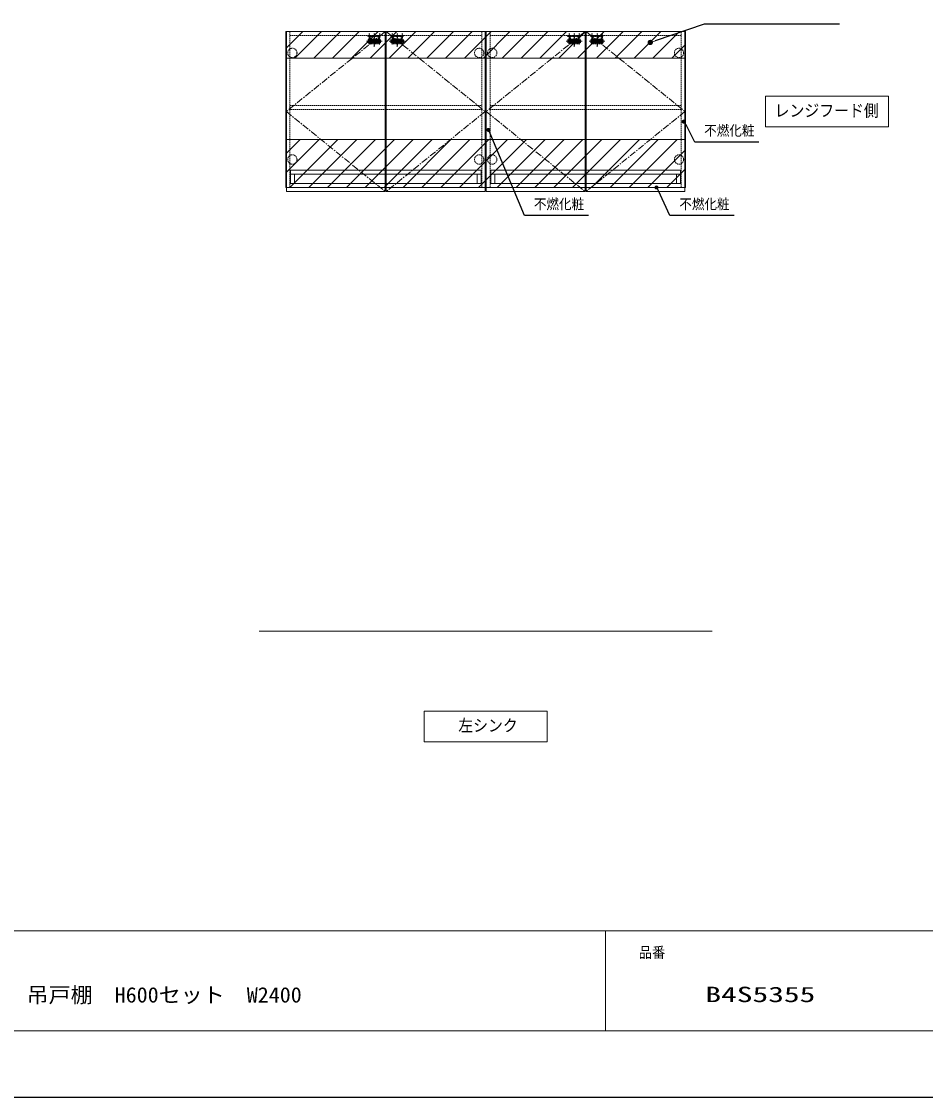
# Model space of a CAD drawing. Units: millimetres, scale not verified. Extents: x -6948 to 6948, y -3754 to 3754.
# Drawn here: x -3306 to 86, y -3671 to 367 of the extents above; entities that cross this region are included whole.
import ezdxf
from ezdxf.enums import TextEntityAlignment as Align

# ---------------------------------------------------------------- set-up
doc = ezdxf.new("R2010")
doc.units = ezdxf.units.MM
doc.header["$LTSCALE"] = 20
for name, pattern in [('USER1', [0.26, 0.01, -0.25]), ('USER2', [0.375, 0.25, -0.125]), ('USER3', [2, 1.25, -0.25, 0.25, -0.25])]:
    doc.linetypes.add(name, pattern=pattern)
for name, color, linetype, lineweight in [('0-0_0', 30, 'Continuous', 13), ('0-1_細線ﾚｲﾔｰ', 91, 'Continuous', 9), ('0-2_図面枠', 3, 'USER1', 15), ('0-4_KABE', 4, 'Continuous', 20), ('0-5_1', 30, 'Continuous', 13), ('0-6_本体', 6, 'USER2', 25), ('0-7_寸法ﾚｲﾔｰ', 30, 'Continuous', 13), ('0-8_DEFPOINTS', 7, 'Continuous', 25)]:
    doc.layers.add(name, color=color, linetype=linetype, lineweight=lineweight)
doc.styles.add('ＭＳ ゴシック', font='')
doc.styles.get('ＭＳ ゴシック').set_extended_font_data('MS Gothic')

# ---------------------------------------------------------------- blocks, each defined once
blk = doc.blocks.new('A$C6C503A1C')
at = {"layer": '0-5_1', "color": 1, "linetype": 'USER3'}
for p, q in [((593.1, 857.4), (593.1, 0)), ((0, 428.7), (1186.2, 428.7)), ((213.1, 674.8), (213.1, 182.6)), ((973.1, 674.8), (973.1, 182.6))]:
    blk.add_line(p, q, dxfattribs=at)
at = {"layer": '0-5_1', "color": 1, "linetype": 'USER2'}
for p, q in [((123.1, 528.7), (123.1, 328.7)), ((163.1, 568.7), (1023.1, 568.7)), ((163.1, 288.7), (1023.1, 288.7)), ((333.1, 568.7), (333.1, 288.7)), ((413.1, 568.7), (413.1, 288.7)), ((413.1, 358.7), (773.1, 358.7)), ((773.1, 568.7), (773.1, 288.7)), ((853.1, 568.7), (853.1, 288.7)), ((1063.1, 528.7), (1063.1, 328.7))]:
    blk.add_line(p, q, dxfattribs=at)
at = {"layer": '0-5_1', "color": 1}
for p, q in [((176.1, 398.7), (176.1, 458.7)), ((250.1, 458.7), (250.1, 398.7)), ((936.1, 458.7), (936.1, 398.7)), ((1010.1, 398.7), (1010.1, 458.7))]:
    blk.add_line(p, q, dxfattribs=at)
at = {"layer": '0-5_1', "color": 1, "linetype": 'USER2'}
for centre, start, end in [((163.1, 528.7), 90, 180), ((163.1, 328.7), 180, 270), ((1023.1, 528.7), 0, 90), ((1023.1, 328.7), 270, 0)]:
    blk.add_arc(centre, 40, start, end, dxfattribs=at)
at = {"layer": '0-5_1', "color": 1}
for centre, start, end in [((213.1, 458.7), 0, 180), ((213.1, 398.7), 180, 0), ((973.1, 458.7), 0, 180), ((973.1, 398.7), 180, 0)]:
    blk.add_arc(centre, 37, start, end, dxfattribs=at)
blk = doc.blocks.new('A$C3CB362AA')
at = {"layer": '0-6_本体', "linetype": 'USER3'}
for p, q in [((420, 4584), (420, 2900)), ((2320, 4584), (2320, 0)), ((4220, 4584), (4220, 2900))]:
    blk.add_line(p, q, dxfattribs=at)
at = {"layer": '0-6_本体'}
for p, q in [((770, 3857), (770, 1037)), ((770, 1637), (3870, 1637)), ((970, 837), (3670, 837)), ((1820, 2687), (2820, 2687)), ((1820, 2687), (1820, 837)), ((1820, 1887), (2820, 1887)), ((2820, 2687), (2820, 837)), ((3870, 3857), (3870, 1037))]:
    blk.add_line(p, q, dxfattribs=at)
blk.add_lwpolyline([(0, 3857), (4640, 3857), (4640, 3557), (0, 3557)], close=True, dxfattribs=at)
for centre, start, end in [((970, 1037), 180, 270), ((3670, 1037), 270, 0)]:
    blk.add_arc(centre, 200, start, end, dxfattribs=at)
blk = doc.blocks.new('A$C0D9D3555')
at = {"layer": '0-5_1', "xscale": -1}
blk.add_blockref('A$C6C503A1C', (1186.2, 0), dxfattribs=at)
at = {"layer": '0-5_1', "xscale": 0.2, "yscale": 0.2}
blk.add_blockref('A$C3CB362AA', (129.1, 73.3), dxfattribs=at)
blk = doc.blocks.new('A$C5FD096E4')
at = {"layer": '0-1_細線ﾚｲﾔｰ', "linetype": 'USER2'}
for p, q in [((14240, 1000), (0, 1000)), ((0, 1000), (0, 0)), ((14240, 0), (14240, 1000)), ((14240, 700), (0, 700)), ((0, 0), (14240, 0)), ((300, 700), (300, 0)), ((13940, 700), (13940, 0))]:
    blk.add_line(p, q, dxfattribs=at)
blk = doc.blocks.new('A$C5FD0970C')
at = {"layer": '0-1_細線ﾚｲﾔｰ', "linetype": 'USER2'}
for p, q in [((14320, 1000), (0, 1000)), ((0, 1000), (0, 0)), ((14320, 0), (14320, 1000)), ((14320, 700), (0, 700)), ((0, 0), (14320, 0)), ((300, 700), (300, 0)), ((14020, 700), (14020, 0))]:
    blk.add_line(p, q, dxfattribs=at)
blk = doc.blocks.new('_DOT')
at = {"layer": '0-0_0'}
blk.add_line((-10, 0), (-20, 0), dxfattribs=at)
for points in [[(0, 0), (-10, 0), (-9.92, 1.25)], [(0, 0), (-9.92, -1.25), (-10, 0)], [(0, 0), (-9.92, 1.25), (-9.69, 2.49)], [(0, 0), (-9.69, -2.49), (-9.92, -1.25)], [(0, 0), (-9.69, 2.49), (-9.3, 3.68)], [(0, 0), (-9.3, -3.68), (-9.69, -2.49)], [(0, 0), (-9.3, 3.68), (-8.76, 4.82)], [(0, 0), (-8.76, -4.82), (-9.3, -3.68)], [(0, 0), (-8.76, 4.82), (-8.09, 5.88)], [(0, 0), (-8.09, -5.88), (-8.76, -4.82)], [(0, 0), (-8.09, 5.88), (-7.29, 6.85)], [(0, 0), (-7.29, -6.85), (-8.09, -5.88)], [(0, 0), (-7.29, 6.85), (-6.37, 7.71)], [(0, 0), (-6.37, -7.71), (-7.29, -6.85)], [(0, 0), (-6.37, 7.71), (-5.36, 8.44)], [(0, 0), (-5.36, -8.44), (-6.37, -7.71)], [(0, 0), (-5.36, 8.44), (-4.26, 9.05)], [(0, 0), (-4.26, -9.05), (-5.36, -8.44)], [(0, 0), (-4.26, 9.05), (-3.09, 9.51)], [(0, 0), (-3.09, -9.51), (-4.26, -9.05)], [(0, 0), (-3.09, 9.51), (-1.87, 9.82)], [(0, 0), (-1.87, -9.82), (-3.09, -9.51)], [(0, 0), (-1.87, 9.82), (-0.63, 9.98)], [(0, 0), (-0.63, -9.98), (-1.87, -9.82)], [(0, 0), (-0.63, 9.98), (0.63, 9.98)], [(0, 0), (0.63, -9.98), (-0.63, -9.98)], [(0, 0), (0.63, 9.98), (1.87, 9.82)], [(0, 0), (1.87, 9.82), (3.09, 9.51)], [(0, 0), (3.09, 9.51), (4.26, 9.05)], [(0, 0), (4.26, 9.05), (5.36, 8.44)], [(0, 0), (5.36, 8.44), (6.37, 7.71)], [(0, 0), (6.37, 7.71), (7.29, 6.85)], [(0, 0), (7.29, 6.85), (8.09, 5.88)], [(0, 0), (8.09, 5.88), (8.76, 4.82)], [(0, 0), (8.76, 4.82), (9.3, 3.68)], [(0, 0), (9.3, 3.68), (9.69, 2.49)], [(0, 0), (9.69, 2.49), (9.92, 1.25)], [(0, 0), (9.92, 1.25), (10, 0)], [(0, 0), (1.87, -9.82), (0.63, -9.98)], [(0, 0), (3.09, -9.51), (1.87, -9.82)], [(0, 0), (4.26, -9.05), (3.09, -9.51)], [(0, 0), (5.36, -8.44), (4.26, -9.05)], [(0, 0), (6.37, -7.71), (5.36, -8.44)], [(0, 0), (7.29, -6.85), (6.37, -7.71)], [(0, 0), (8.09, -5.88), (7.29, -6.85)], [(0, 0), (8.76, -4.82), (8.09, -5.88)], [(0, 0), (9.3, -3.68), (8.76, -4.82)], [(0, 0), (9.69, -2.49), (9.3, -3.68)], [(0, 0), (9.92, -1.25), (9.69, -2.49)], [(0, 0), (10, 0), (9.92, -1.25)]]:
    blk.add_solid(points, dxfattribs=at)
blk = doc.blocks.new('DOT_31')
at = {"layer": '0-5_1'}
blk.add_line((-10, 0), (-20, 0), dxfattribs=at)
for points in [[(0, 0), (-10, 0), (-9.92, 1.25)], [(0, 0), (-9.92, -1.25), (-10, 0)], [(0, 0), (-9.92, 1.25), (-9.69, 2.49)], [(0, 0), (-9.69, -2.49), (-9.92, -1.25)], [(0, 0), (-9.69, 2.49), (-9.3, 3.68)], [(0, 0), (-9.3, -3.68), (-9.69, -2.49)], [(0, 0), (-9.3, 3.68), (-8.76, 4.82)], [(0, 0), (-8.76, -4.82), (-9.3, -3.68)], [(0, 0), (-8.76, 4.82), (-8.09, 5.88)], [(0, 0), (-8.09, -5.88), (-8.76, -4.82)], [(0, 0), (-8.09, 5.88), (-7.29, 6.85)], [(0, 0), (-7.29, -6.85), (-8.09, -5.88)], [(0, 0), (-7.29, 6.85), (-6.37, 7.71)], [(0, 0), (-6.37, -7.71), (-7.29, -6.85)], [(0, 0), (-6.37, 7.71), (-5.36, 8.44)], [(0, 0), (-5.36, -8.44), (-6.37, -7.71)], [(0, 0), (-5.36, 8.44), (-4.26, 9.05)], [(0, 0), (-4.26, -9.05), (-5.36, -8.44)], [(0, 0), (-4.26, 9.05), (-3.09, 9.51)], [(0, 0), (-3.09, -9.51), (-4.26, -9.05)], [(0, 0), (-3.09, 9.51), (-1.87, 9.82)], [(0, 0), (-1.87, -9.82), (-3.09, -9.51)], [(0, 0), (-1.87, 9.82), (-0.63, 9.98)], [(0, 0), (-0.63, -9.98), (-1.87, -9.82)], [(0, 0), (-0.63, 9.98), (0.63, 9.98)], [(0, 0), (0.63, -9.98), (-0.63, -9.98)], [(0, 0), (0.63, 9.98), (1.87, 9.82)], [(0, 0), (1.87, 9.82), (3.09, 9.51)], [(0, 0), (3.09, 9.51), (4.26, 9.05)], [(0, 0), (4.26, 9.05), (5.36, 8.44)], [(0, 0), (5.36, 8.44), (6.37, 7.71)], [(0, 0), (6.37, 7.71), (7.29, 6.85)], [(0, 0), (7.29, 6.85), (8.09, 5.88)], [(0, 0), (8.09, 5.88), (8.76, 4.82)], [(0, 0), (8.76, 4.82), (9.3, 3.68)], [(0, 0), (9.3, 3.68), (9.69, 2.49)], [(0, 0), (9.69, 2.49), (9.92, 1.25)], [(0, 0), (9.92, 1.25), (10, 0)], [(0, 0), (1.87, -9.82), (0.63, -9.98)], [(0, 0), (3.09, -9.51), (1.87, -9.82)], [(0, 0), (4.26, -9.05), (3.09, -9.51)], [(0, 0), (5.36, -8.44), (4.26, -9.05)], [(0, 0), (6.37, -7.71), (5.36, -8.44)], [(0, 0), (7.29, -6.85), (6.37, -7.71)], [(0, 0), (8.09, -5.88), (7.29, -6.85)], [(0, 0), (8.76, -4.82), (8.09, -5.88)], [(0, 0), (9.3, -3.68), (8.76, -4.82)], [(0, 0), (9.69, -2.49), (9.3, -3.68)], [(0, 0), (9.92, -1.25), (9.69, -2.49)], [(0, 0), (10, 0), (9.92, -1.25)]]:
    blk.add_solid(points, dxfattribs=at)

msp = doc.modelspace()

# ---------------------------------------------------------------- linework, layer by layer
at = {"layer": '0-0_0', "color": 7}
for p, q in [((-2314, 329), (-1564, 329)), ((-1114.5, -3046), (-1114.5, -3421))]:
    msp.add_line(p, q, dxfattribs=at)
at = {"layer": '0-1_細線ﾚｲﾔｰ'}
for p, q in [((-2314, 265.55), (-2250.55, 329)), ((-2279.84, 229), (-2179.84, 329)), ((-2209.13, 229), (-2109.13, 329)), ((-2138.42, 229), (-2038.42, 329)), ((-2067.71, 229), (-1967.71, 329)), ((-1996.99, 229), (-1896.99, 329)), ((-1926.28, 229), (-1826.28, 329)), ((-1855.57, 229), (-1755.57, 329)), ((-1784.86, 229), (-1684.86, 329)), ((-1714.15, 229), (-1614.15, 329)), ((-1643.44, 229), (-1543.44, 329)), ((-1572.73, 229), (-1472.73, 329)), ((-1502.02, 229), (-1402.02, 329)), ((-1431.31, 229), (-1331.31, 329)), ((-1360.6, 229), (-1260.6, 329)), ((-1289.89, 229), (-1189.89, 329)), ((-1219.18, 229), (-1119.18, 329)), ((-1148.47, 229), (-1048.47, 329)), ((-1077.76, 229), (-977.76, 329)), ((-1007.05, 229), (-907.05, 329)), ((-936.33, 229), (-836.33, 329)), ((-865.62, 229), (-814, 280.62)), ((-2314, -130.14), (-2259.86, -76)), ((-2314, -200.85), (-2189.15, -76)), ((-2298.44, -256), (-2118.44, -76)), ((-2227.73, -256), (-2047.73, -76)), ((-2157.02, -256), (-1977.02, -76)), ((-2086.31, -256), (-1906.31, -76)), ((-2015.6, -256), (-1835.6, -76)), ((-1944.89, -256), (-1764.89, -76)), ((-1874.18, -256), (-1694.18, -76)), ((-1803.47, -256), (-1623.47, -76)), ((-1732.76, -256), (-1552.76, -76)), ((-1662.05, -256), (-1482.05, -76)), ((-1591.33, -256), (-1411.33, -76)), ((-1520.62, -256), (-1340.62, -76)), ((-1449.91, -256), (-1269.91, -76)), ((-1379.2, -256), (-1199.2, -76)), ((-1308.49, -256), (-1128.49, -76)), ((-1237.78, -256), (-1057.78, -76)), ((-1167.07, -256), (-987.07, -76)), ((-1096.36, -256), (-916.36, -76)), ((-1025.65, -256), (-845.65, -76)), ((-954.94, -256), (-814, -115.06)), ((-884.23, -256), (-814, -185.77))]:
    msp.add_line(p, q, dxfattribs=at)
at = {"layer": '0-1_細線ﾚｲﾔｰ', "linetype": 'USER2'}
for p, q in [((-2299, 329), (-2299, -256)), ((-1579, 329), (-1579, -256)), ((-1547, 329), (-1547, -256)), ((-831, 329), (-831, -256)), ((-2299, 314), (-1579, 314)), ((-1547, 314), (-831, 314)), ((-2299, -241), (-1579, -241)), ((-1547, -241), (-831, -241)), ((-1564, -256), (-814, -256)), ((-1564, -256), (-814, -256))]:
    msp.add_line(p, q, dxfattribs=at)
at = {"layer": '0-1_細線ﾚｲﾔｰ'}
for points in [[(-2314, 229), (-814, 229), (-814, 329), (-2314, 329)], [(-2314, -256), (-814, -256), (-814, -76), (-2314, -76)]]:
    msp.add_lwpolyline(points, close=True, dxfattribs=at)
at = {"layer": '0-1_細線ﾚｲﾔｰ', "linetype": 'USER3'}
for points in [[(-1941, 329), (-2312, 29), (-1941, -271)], [(-1937, 329), (-1566, 29), (-1937, -271)], [(-1191, 329), (-1562, 29), (-1191, -271)], [(-1187, 329), (-816, 29), (-1187, -271)]]:
    msp.add_lwpolyline(points, dxfattribs=at)
at = {"layer": '0-1_細線ﾚｲﾔｰ', "linetype": 'USER2'}
for points in [[(-2299, 51.5), (-1579, 51.5), (-1579, 36.5), (-2299, 36.5)], [(-1547, 51.5), (-831, 51.5), (-831, 36.5), (-1547, 36.5)]]:
    msp.add_lwpolyline(points, close=True, dxfattribs=at)
for centre in [(-2289.5, 249), (-1588.5, 249), (-1539.5, 249), (-838.5, 249), (-2289.5, -151), (-1588.5, -151), (-1539.5, -151), (-838.5, -151)]:
    msp.add_circle(centre, 17.5, dxfattribs=at)
at = {"layer": '0-2_図面枠', "linetype": 'Continuous'}
msp.add_line((-6614.5, -3046), (3385.5, -3046), dxfattribs=at)
for points in [[(-6614.5, -3421), (3385.5, -3421), (3385.5, 3504), (-6614.5, 3504)], [(-514, 86.58), (-514, -28.59), (-52.51, -28.59), (-52.51, 86.58)], [(-1333.25, -2221), (-1794.75, -2221), (-1794.75, -2336.17), (-1333.25, -2336.17)]]:
    msp.add_lwpolyline(points, close=True, dxfattribs=at)
at = {"layer": '0-4_KABE'}
msp.add_line((-2414, -1921), (-714, -1921), dxfattribs=at)
at = {"layer": '0-5_1', "color": 7}
for p, q in [((-1564, -256), (-1564, 329)), ((-814, 329), (-1564, 329)), ((-814, 329), (-814, -256))]:
    msp.add_line(p, q, dxfattribs=at)
for points in [[(-2314, -256), (-2314, 329), (-2314, -256)], [(-814, -256), (-814, 329), (-1564, 329), (-1564, -256)]]:
    msp.add_lwpolyline(points, dxfattribs=at)
for points in [[(-2312, -271), (-1941, -271), (-1941, 329), (-2312, 329)], [(-1566, -271), (-1937, -271), (-1937, 329), (-1566, 329)], [(-1562, -271), (-1191, -271), (-1191, 329), (-1562, 329)], [(-816, -271), (-1187, -271), (-1187, 329), (-816, 329)]]:
    msp.add_lwpolyline(points, close=True, dxfattribs=at)
at = {"layer": '0-7_寸法ﾚｲﾔｰ', "lineweight": 25}
for points in [[(-235.8, 357.1), (-743.52, 357.1), (-927.36, 294.12)], [(-538.71, -85.54), (-778.96, -85.54), (-811.78, -20.96)], [(-1178.03, -361.63), (-1418.28, -361.63), (-1547.35, -53.6)], [(-632.05, -361.63), (-872.3, -361.63), (-914.99, -268.74)]]:
    msp.add_lwpolyline(points, dxfattribs=at)
at = {"layer": '0-8_DEFPOINTS'}
msp.add_line((3635.5, -3671), (-6864.5, -3671), dxfattribs=at)

# ---------------------------------------------------------------- block references
at = {"layer": '0-0_0', "xscale": 0.05, "yscale": 0.05}
for name, p in [('A$C0D9D3555', (-2011.66, 271.76)), ('A$C0D9D3555', (-1925.66, 271.76)), ('A$C0D9D3555', (-1261.66, 271.76)), ('A$C0D9D3555', (-1175.66, 271.76)), ('A$C5FD0970C', (-2297, -241)), ('A$C5FD096E4', (-1545, -241))]:
    msp.add_blockref(name, p, dxfattribs=at)
at = {"layer": '0-7_寸法ﾚｲﾔｰ', "rotation": 197.16939}
msp.add_blockref('DOT_31', (-946.47, 288.21), dxfattribs=at)
at = {"layer": '0-7_寸法ﾚｲﾔｰ', "xscale": 0.75, "yscale": 0.75}
for p, rotation in [((-820.71, -8.91), 126.52001), ((-1553.71, -40.01), 115.06615), ((-922.9, -256), 121.84473)]:
    msp.add_blockref('_DOT', p, dxfattribs=dict(at, rotation=rotation))

# ---------------------------------------------------------------- texts
at = {"layer": '0-0_0', "color": 7, "style": 'ＭＳ ゴシック', "width": 0.9}
for p in [(-743.96, -72.94), (-1383.28, -349.03), (-837.3, -349.03)]:
    msp.add_text('不燃化粧', height=38.42, dxfattribs=at).set_placement(p, align=Align.BOTTOM_LEFT)
at = {"layer": '0-2_図面枠', "style": 'ＭＳ ゴシック'}
for s, height, width, p in [('レンジフード側', 45.45, 0.9, (-479.5, -3.72)), ('左シンク', 45.45, 0.9, (-1666.81, -2311.31)), ('品番', 40.47, 0.9, (-989.5, -3158.96)), ('システムキッチン 吊戸棚\u3000H600セット\u3000W2400', 57.73, 1.05, (-3989.5, -3332.1)), ('B4S5355', 57.77, 1.5, (-739.5, -3330.49))]:
    msp.add_text(s, height=height, dxfattribs=dict(at, width=width)).set_placement(p, align=Align.BOTTOM_LEFT)

doc.saveas('drawing.dxf')
